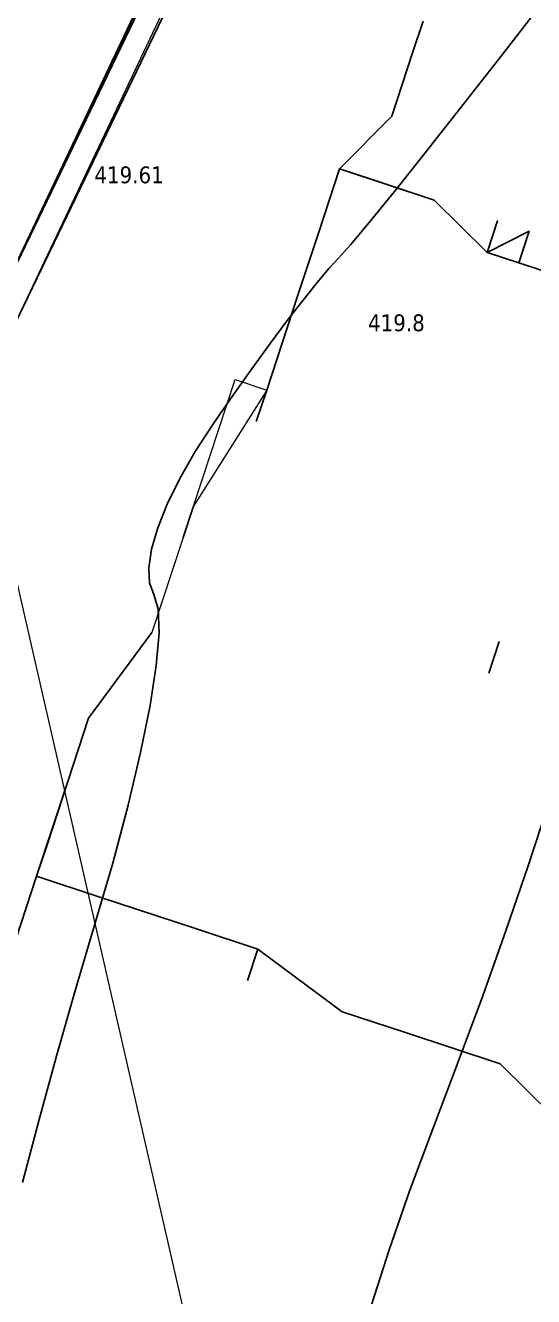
# Model space of a CAD drawing. Header units: metres. Extents: x 2 to 659295185, y -28 to 1124222152.
# Drawn here: x 654639.4 to 654669.6, y 1123618.1 to 1123693.7 of the extents above; entities that cross this region are included whole.
import ezdxf

# ---------------------------------------------------------------- set-up
doc = ezdxf.new("R2010")
doc.units = ezdxf.units.M
doc.header["$MEASUREMENT"] = 0
doc.linetypes.add('HIDDEN', pattern=[0.375, 0.25, -0.125])
doc.layers.get('0').update_dxf_attribs({"linetype": 'CONTINUOUS'})
doc.layers.add('acera', color=32, linetype='CONTINUOUS', lineweight=20)
for name, color, linetype in [('Cota', 3, 'CONTINUOUS'), ('CURVAS', 2, 'CONTINUOUS'), ('CVL_CURV_D', 7, 'CONTINUOUS'), ('CVL_CURV_G', 42, 'CONTINUOUS'), ('Estructura', 1, 'CONTINUOUS'), ('MANZANA', 30, 'CONTINUOUS'), ('PARED', 7, 'CONTINUOUS')]:
    doc.layers.add(name, color=color, linetype=linetype)
doc.styles.get("Standard").update_dxf_attribs({"font": 'tahoma.ttf'})

msp = doc.modelspace()

# ---------------------------------------------------------------- linework, layer by layer
at = {"lineweight": 30}
msp.add_lwpolyline([(654948.3512, 1123120.8818), (654737.653, 1123175.6708), (654613.3796, 1123207.9862), (654535.2993, 1123231.8219), (654565.2977, 1123318.8224), (654606.2977, 1123418.8224), (654522.2977, 1123456.8224), (654623.2977, 1123646.8224), (654713.6038, 1123837.3245)], dxfattribs=at)
msp.add_lwpolyline([(654948.3512, 1123120.8818), (654737.653, 1123175.6708), (654613.3796, 1123207.9862), (654535.2993, 1123231.8219), (654565.2977, 1123318.8224), (654606.2977, 1123418.8224), (654522.2977, 1123456.8224), (654623.2977, 1123646.8224), (654713.6038, 1123837.3245)], dxfattribs=at)
msp.add_lwpolyline([(654948.3512, 1123120.8818), (654737.653, 1123175.6708), (654613.3796, 1123207.9862), (654535.2993, 1123231.8219), (654565.2977, 1123318.8224), (654606.2977, 1123418.8224), (654522.2977, 1123456.8224), (654623.2977, 1123646.8224), (654713.6038, 1123837.3245)], dxfattribs=at)
at = {"flags": 128}
for points in [[(654659.9238, 1123684.5738), (654658.0433, 1123685.1926)], [(654667.4458, 1123682.0989), (654666.8271, 1123680.2184), (654667.4458, 1123682.0989), (654666.8271, 1123680.2184), (654667.4458, 1123682.0989), (654666.8271, 1123680.2184), (654667.4458, 1123682.0989)], [(654667.4458, 1123682.0989), (654666.8271, 1123680.2184), (654668.7076, 1123679.5997), (654669.3263, 1123681.4802), (654666.8271, 1123680.2184)], [(654666.8271, 1123680.2184), (654667.4458, 1123682.0989), (654666.8271, 1123680.2184), (654667.4458, 1123682.0989), (654666.8271, 1123680.2184)], [(654669.3263, 1123681.4802), (654668.7076, 1123679.5997), (654669.3263, 1123681.4802), (654668.7076, 1123679.5997)], [(654640.6421, 1123644.9736), (654640.0234, 1123643.0931), (654640.6421, 1123644.9736), (654640.0234, 1123643.0931)], [(654640.0234, 1123643.0931), (654640.6421, 1123644.9736)], [(654640.0234, 1123643.0931), (654640.6421, 1123644.9736), (654640.0234, 1123643.0931), (654640.6421, 1123644.9736), (654640.0234, 1123643.0931), (654640.6421, 1123644.9736), (654640.0234, 1123643.0931)], [(654640.6421, 1123644.9736), (654640.0234, 1123643.0931), (654640.6421, 1123644.9736), (654640.0234, 1123643.0931)], [(654640.0234, 1123643.0931), (654640.6421, 1123644.9736)], [(654640.0234, 1123643.0931), (654640.6421, 1123644.9736), (654640.0234, 1123643.0931), (654640.6421, 1123644.9736), (654640.0234, 1123643.0931), (654640.6421, 1123644.9736), (654640.0234, 1123643.0931)], [(654652.5682, 1123636.8815), (654653.1869, 1123638.762)], [(654652.5682, 1123636.8815), (654653.1869, 1123638.762)], [(654652.5682, 1123636.8815), (654653.1869, 1123638.762)], [(654652.5682, 1123636.8815), (654653.1869, 1123638.762)]]:
    msp.add_lwpolyline(points, close=True, dxfattribs=at)
for points in [[(654659.9238, 1123684.5738), (654658.0433, 1123685.1926)], [(654666.8271, 1123680.2184), (654667.4458, 1123682.0989)], [(654667.4458, 1123682.0989), (654666.8271, 1123680.2184)]]:
    msp.add_lwpolyline(points, dxfattribs=at)
at = {"layer": 'acera'}
msp.add_lwpolyline([(654651.8317, 1123672.6478), (654653.7122, 1123672.0291), (654649.3568, 1123665.1258), (654651.8317, 1123672.6478)], close=True, dxfattribs=at)
msp.add_lwpolyline([(654651.8317, 1123672.6478), (654653.7122, 1123672.0291), (654649.3568, 1123665.1258), (654651.8317, 1123672.6478)], close=True, dxfattribs=at)
msp.add_lwpolyline([(654649.3568, 1123665.1258), (654646.8819, 1123657.6038)], dxfattribs=at)
at = {"layer": 'CURVAS', "lineweight": 0}
for points in [[(654523, 1123230), (654349, 1123277), (654543, 1123924), (654601, 1123889), (654601, 1123826), (654687, 1123450), (654509, 1123414), (654592, 1123230), (654523, 1123230)], [(654950, 1123121), (654739, 1123175), (654615, 1123208), (654537, 1123232), (654567, 1123319), (654608, 1123419), (654524, 1123457), (654625, 1123647), (654715, 1123837)], [(654950, 1123121), (654739, 1123175), (654615, 1123208), (654537, 1123232), (654567, 1123319), (654608, 1123419), (654524, 1123457), (654625, 1123647), (654715, 1123837)]]:
    msp.add_lwpolyline(points, dxfattribs=at)
at = {"layer": 'CVL_CURV_D', "color": 7, "linetype": 'Continuous', "elevation": 419.75}
msp.add_lwpolyline([(654670.2369, 1123695.2329), (654667.6484, 1123691.8876), (654665.2721, 1123688.8415), (654663.1484, 1123686.1457), (654661.3177, 1123683.8512), (654659.8205, 1123682.0092), (654658.6972, 1123680.6705), (654657.9884, 1123679.8864), (654657.4214, 1123679.2729), (654656.7103, 1123678.4299), (654655.875, 1123677.3841), (654654.9357, 1123676.1618), (654653.9124, 1123674.7898), (654652.8252, 1123673.2944), (654651.6942, 1123671.7022), (654650.5395, 1123670.0398), (654649.4582, 1123668.3713), (654648.5403, 1123666.7612), (654647.7954, 1123665.2371), (654647.2331, 1123663.8262), (654646.8629, 1123662.5561), (654646.6943, 1123661.4542), (654646.7368, 1123660.5479), (654647.0001, 1123659.8646), (654647.2637, 1123659.003), (654647.307, 1123657.5789), (654647.1396, 1123655.6451), (654646.771, 1123653.2548), (654646.2107, 1123650.461), (654645.4682, 1123647.3168), (654644.553, 1123643.8751), (654643.4746, 1123640.189), (654642.3297, 1123636.3509), (654641.221, 1123632.4675), (654640.1679, 1123628.6139), (654639.1892, 1123624.8648)], dxfattribs=at)
at = {"layer": 'CVL_CURV_G', "color": 42, "linetype": 'Continuous', "elevation": 420}
msp.add_lwpolyline([(654659.9398, 1123617.5945), (654660.9912, 1123620.8673), (654662.2282, 1123624.4073), (654663.6358, 1123628.1579), (654665.1162, 1123632.0457), (654666.5646, 1123635.9838), (654667.9555, 1123639.8961), (654669.2633, 1123643.7065), (654670.4621, 1123647.3388)], dxfattribs=at)
at = {"layer": 'Estructura', "linetype": 'HIDDEN', "ltscale": 2, "flags": 128}
msp.add_lwpolyline([(654713.6038, 1123837.3245), (654623.2977, 1123646.8224)], dxfattribs=at)
at = {"layer": 'Estructura'}
for points in [[(654663.0175, 1123693.9763), (654662.3987, 1123692.0958)], [(654653.7122, 1123672.0291), (654653.0935, 1123670.1486)]]:
    msp.add_lwpolyline(points, dxfattribs=at)
at = {"layer": 'Estructura', "flags": 128}
for points in [[(654658.0433, 1123685.1926), (654659.9238, 1123684.5738)], [(654667.4458, 1123682.0989), (654666.8271, 1123680.2184), (654668.7076, 1123679.5997)], [(654667.4458, 1123682.0989), (654666.8271, 1123680.2184), (654668.7076, 1123679.5997)], [(654666.9243, 1123655.1775), (654667.5431, 1123657.058)], [(654640.0234, 1123643.0931), (654640.6421, 1123644.9736)], [(654640.0234, 1123643.0931), (654640.6421, 1123644.9736)], [(654652.5682, 1123636.8815), (654653.1869, 1123638.762)], [(654652.5682, 1123636.8815), (654653.1869, 1123638.762)]]:
    msp.add_lwpolyline(points, dxfattribs=at)
at = {"layer": 'MANZANA'}
for points in [[(654710.255, 1123827.9048), (654589.5789, 1123577.2699)], [(654711.9573, 1123828.0825), (654591.2812, 1123577.4475)]]:
    msp.add_lwpolyline(points, dxfattribs=at)
at = {"layer": 'PARED', "flags": 128}
for points in [[(654662.3987, 1123692.0958), (654661.1613, 1123688.3348)], [(654661.1613, 1123688.3348), (654662.3987, 1123692.0958)], [(654661.1613, 1123688.3348), (654658.0433, 1123685.1926)], [(654658.0433, 1123685.1926), (654661.1613, 1123688.3348)], [(654656.8059, 1123681.4316), (654658.0433, 1123685.1926)], [(654658.0433, 1123685.1926), (654656.8059, 1123681.4316)], [(654663.6848, 1123683.3364), (654658.0433, 1123685.1926)], [(654663.6848, 1123683.3364), (654659.9238, 1123684.5738)], [(654666.8271, 1123680.2184), (654663.6848, 1123683.3364)], [(654666.8271, 1123680.2184), (654663.6848, 1123683.3364)], [(654655.5684, 1123677.6706), (654656.8059, 1123681.4316)], [(654656.8059, 1123681.4316), (654655.5684, 1123677.6706)], [(654672.4686, 1123678.3622), (654668.7076, 1123679.5997)], [(654672.4686, 1123678.3622), (654668.7076, 1123679.5997)], [(654653.7122, 1123672.0291), (654655.5684, 1123677.6706)], [(654655.5684, 1123677.6706), (654653.7122, 1123672.0291)], [(654648.7381, 1123663.2453), (654649.3568, 1123665.1258)], [(654648.7381, 1123663.2453), (654649.3568, 1123665.1258)], [(654646.8819, 1123657.6038), (654643.1171, 1123652.4956)], [(654643.1171, 1123652.4956), (654646.8819, 1123657.6038)], [(654643.1171, 1123652.4956), (654641.8796, 1123648.7346)], [(654641.8796, 1123648.7346), (654643.1171, 1123652.4956)], [(654641.8796, 1123648.7346), (654640.0234, 1123643.0931)], [(654640.6421, 1123644.9736), (654641.8796, 1123648.7346)], [(654638.786, 1123639.3321), (654640.0234, 1123643.0931)], [(654640.0234, 1123643.0931), (654638.786, 1123639.3321)], [(654643.7844, 1123641.8556), (654640.0234, 1123643.0931)], [(654643.7844, 1123641.8556), (654640.0234, 1123643.0931)], [(654643.7844, 1123641.8556), (654640.0234, 1123643.0931)], [(654643.7844, 1123641.8556), (654640.0234, 1123643.0931)], [(654649.4259, 1123639.9994), (654643.7844, 1123641.8556)], [(654649.4259, 1123639.9994), (654643.7844, 1123641.8556)], [(654649.4259, 1123639.9994), (654643.7844, 1123641.8556)], [(654649.4259, 1123639.9994), (654643.7844, 1123641.8556)], [(654653.1869, 1123638.762), (654649.4259, 1123639.9994)], [(654653.1869, 1123638.762), (654649.4259, 1123639.9994)], [(654653.1869, 1123638.762), (654649.4259, 1123639.9994)], [(654653.1869, 1123638.762), (654649.4259, 1123639.9994)], [(654658.2097, 1123635.0253), (654653.1869, 1123638.762)], [(654658.2097, 1123635.0253), (654653.1869, 1123638.762)], [(654658.2097, 1123635.0253), (654653.1869, 1123638.762)], [(654658.2097, 1123635.0253), (654653.1869, 1123638.762)], [(654661.9707, 1123633.7878), (654658.2097, 1123635.0253)], [(654661.9707, 1123633.7878), (654658.2097, 1123635.0253)], [(654661.9707, 1123633.7878), (654658.2097, 1123635.0253)], [(654661.9707, 1123633.7878), (654658.2097, 1123635.0253)], [(654667.6122, 1123631.9316), (654661.9707, 1123633.7878)], [(654667.6122, 1123631.9316), (654661.9707, 1123633.7878)], [(654667.6122, 1123631.9316), (654661.9707, 1123633.7878)], [(654667.6122, 1123631.9316), (654661.9707, 1123633.7878)], [(654670.7544, 1123628.8137), (654667.6122, 1123631.9316)], [(654670.7544, 1123628.8137), (654667.6122, 1123631.9316)], [(654670.7544, 1123628.8137), (654667.6122, 1123631.9316)], [(654670.7544, 1123628.8137), (654667.6122, 1123631.9316)]]:
    msp.add_lwpolyline(points, dxfattribs=at)

# ---------------------------------------------------------------- texts
at = {"layer": 'Cota'}
for s, p in [('419.61', (654643.4597, 1123684.3354)), ('419.8', (654659.7427, 1123675.5304))]:
    msp.add_text(s, height=1, dxfattribs=at).set_placement(p)

doc.saveas('drawing.dxf')
